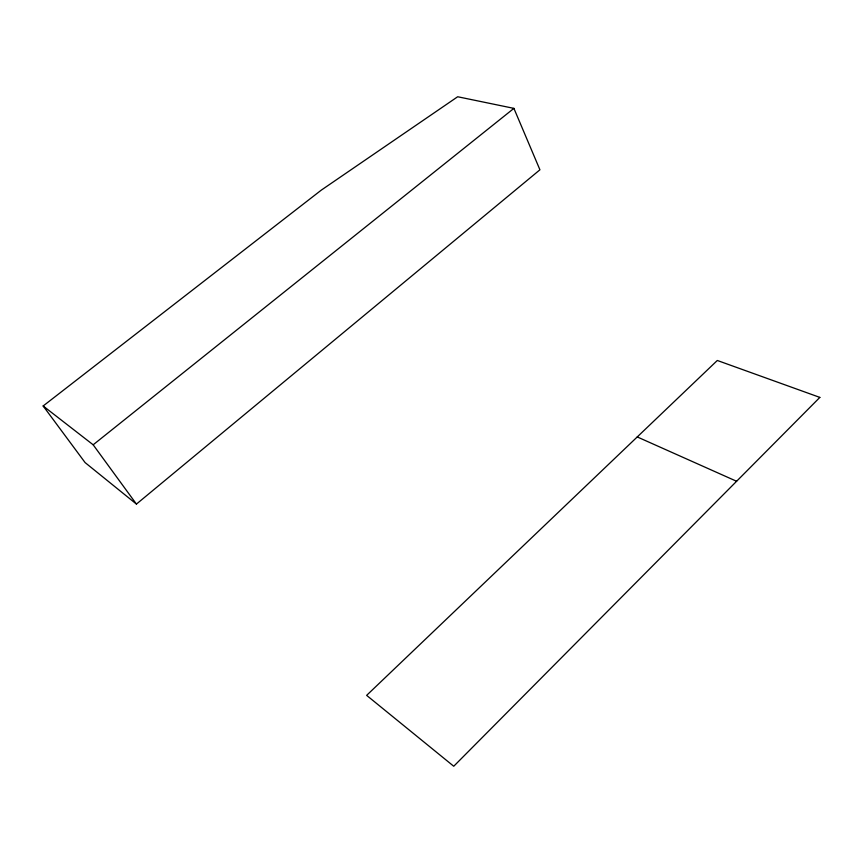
<?xml version="1.0" encoding="UTF-8"?>
<svg xmlns="http://www.w3.org/2000/svg" width="863" height="863" viewBox="0 0 863 863"><rect width="100%" height="100%" fill="white"/><g stroke="black" fill="none" stroke-linecap="round" stroke-linejoin="round"><path stroke-width="1.29" d="M136.43 504.089L539.925 169.795L513.906 108.371L457.681 96.753L321.306 190.119L43.15 405.977L85.092 462.579L136.43 504.089L93.172 444.801L43.15 405.977M93.172 444.801L513.906 108.371M637.25 436.937L736.603 481.274M819.85 397.401L453.744 766.247L366.635 695.362L717.315 360.475L819.85 397.401"/></g></svg>
